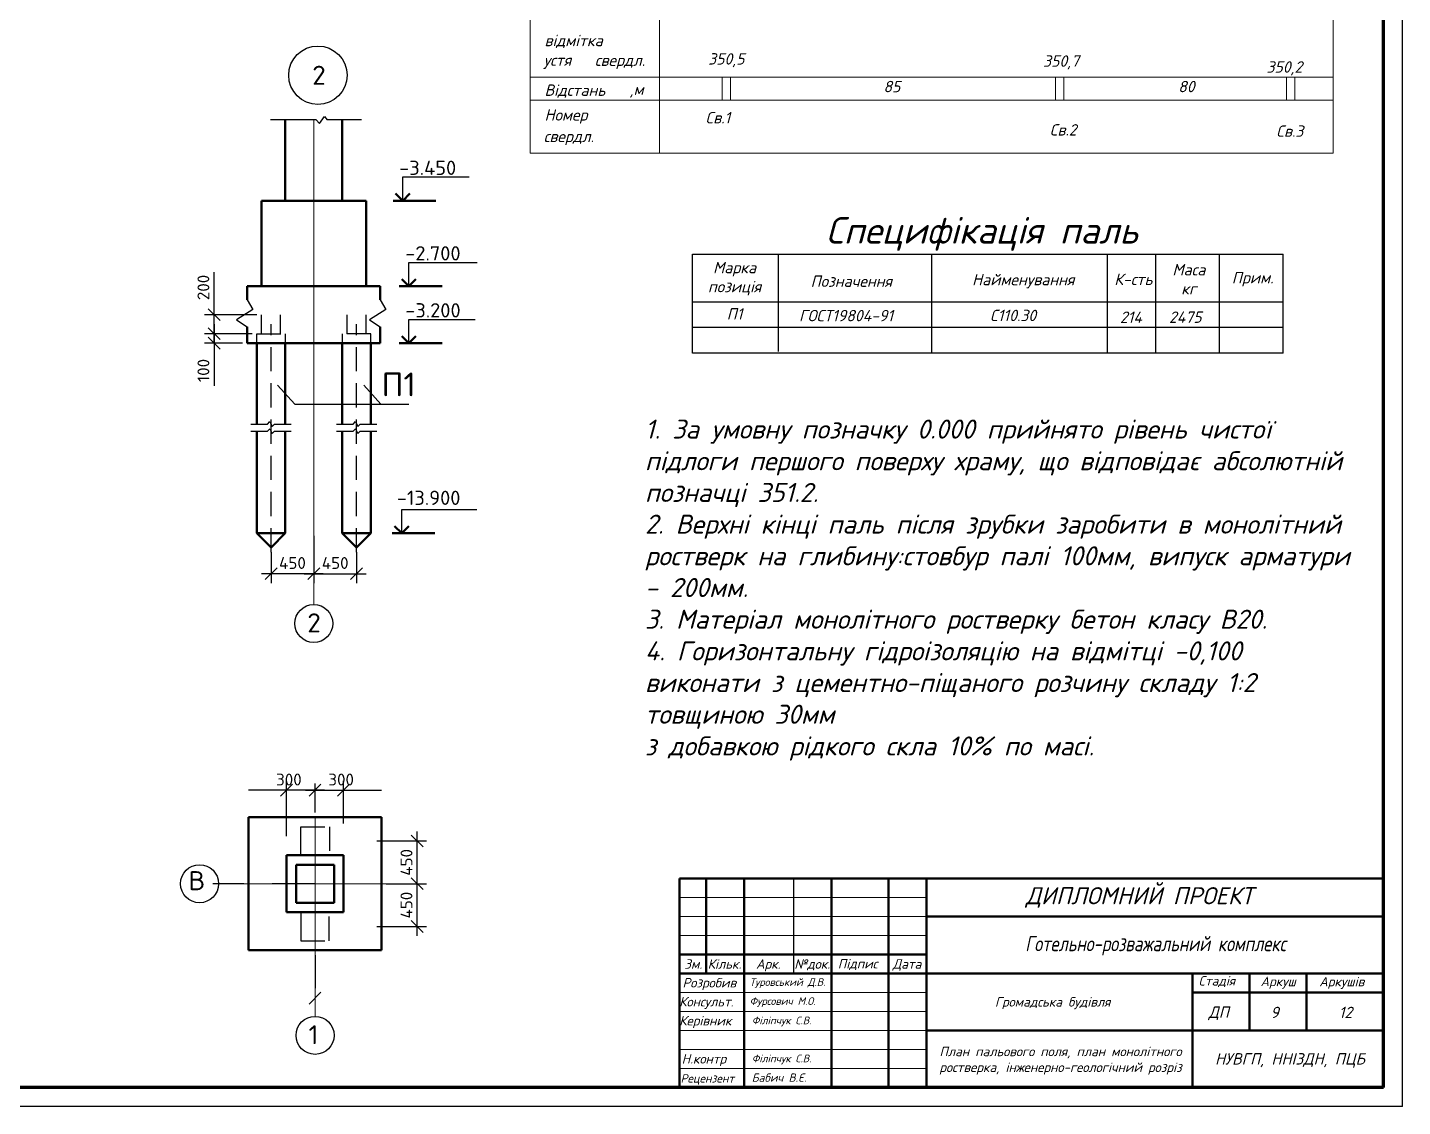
# Model space of a CAD drawing. Header units: millimetres. Extents: x 217525 to 325743, y -20439 to 118252.
# Drawn here: x 221389 to 221750.9, y -20438.6 to -20154.8 of the extents above; entities that cross this region are included whole.
import ezdxf

# ---------------------------------------------------------------- set-up
doc = ezdxf.new("R2010")
doc.units = ezdxf.units.MM
doc.linetypes.add('DASHED2', pattern=[9.525, 6.35, -3.175])
doc.linetypes.add('GOST2.303 5', pattern=[24, 20, -1.5, 1, -1.5])
for name, color, linetype, lineweight in [('RAMKA', 7, 'Continuous', 35), ('допоміжні', 255, 'Continuous', 25), ('Основна-товста', 254, 'Continuous', 50), ('Основна-тонка', 255, 'Continuous', 20), ('Товста1', 255, 'Continuous', 80), ('Тонка', 4, 'Continuous', 15), ('Тонкая', 250, 'Continuous', 18)]:
    doc.layers.add(name, color=color, linetype=linetype, lineweight=lineweight)
doc.layers.add('Viewport', color=7, linetype='Continuous')
doc.layers.add('Розмірні', color=255, linetype='Continuous')
doc.styles.add('ISOCPEUR', font='isocpeui.ttf')
doc.styles.add('SPDS', font='SPDS.shx')
doc.styles.get("Standard").update_dxf_attribs({"font": 'txt.shx'})
doc.styles.add('вова', font='isocpeui.ttf')
doc.styles.add('декор', font='MTCORSVA.TTF', dxfattribs={"width": 0.8, "height": 250})
doc.styles.add('Надпис', font='timesi.ttf', dxfattribs={"height": 2.5})
doc.styles.add('Стиль1', font='isocpeui.ttf', dxfattribs={"height": 2.5})

# ---------------------------------------------------------------- blocks, each defined once
blk = doc.blocks.new('_Oblique')
at = {"color": 0, "linetype": 'ByBlock', "lineweight": -2}
blk.add_line((-0.5, -0.5), (0.5, 0.5), dxfattribs=at)

msp = doc.modelspace()

# ---------------------------------------------------------------- linework, layer by layer
at = {"color": 1}
for q in [(221750.8992, -19844.611), (220909.8992, -20438.611)]:
    msp.add_line((221750.8992, -20438.611), q, dxfattribs=at)
at = {"color": 7, "lineweight": 0}
for p, q in [((221555.3549, -20057.6453), (221555.3549, -20187.8717)), ((221732.61, -20069.4657), (221732.61, -20187.8717)), ((221521.3549, -20152.8717), (221521.3549, -20187.8717)), ((221555.3549, -20167.8717), (221521.3549, -20167.8717)), ((221555.3549, -20167.8717), (221732.61, -20167.8717)), ((221555.3549, -20173.8717), (221521.3549, -20173.8717)), ((221555.3549, -20173.8717), (221732.61, -20173.8717)), ((221521.3549, -20187.8717), (221555.3549, -20187.8717)), ((221555.3549, -20187.8717), (221732.61, -20187.8717))]:
    msp.add_line(p, q, dxfattribs=at)
at = {"color": 7, "linetype": 'Continuous', "lineweight": 0}
for p, q in [((221571.8865, -20167.8717), (221571.8865, -20173.8717)), ((221574.0734, -20167.8717), (221574.0734, -20173.8717)), ((221659.5903, -20167.8717), (221659.5903, -20173.8717)), ((221661.7773, -20167.8717), (221661.7773, -20173.8717)), ((221720.4135, -20167.8717), (221720.4135, -20173.8717)), ((221722.6005, -20167.8717), (221722.6005, -20173.8717))]:
    msp.add_line(p, q, dxfattribs=at)
at = {"color": 0, "lineweight": 25}
for p, q in [((221455.0059, -20179.1024), (221453.0158, -20179.1024)), ((221460.0059, -20179.1024), (221455.0059, -20179.1024)), ((221464.9858, -20179.1024), (221460.0059, -20179.1024)), ((221464.9858, -20179.1024), (221465.8972, -20180.0452)), ((221465.8972, -20180.0452), (221467.1729, -20178.1787)), ((221467.1729, -20178.1787), (221467.8772, -20179.1024)), ((221476.9558, -20179.1024), (221467.8772, -20179.1024)), ((221487.7808, -20194.0779), (221505.2605, -20194.0779)), ((221487.7808, -20200.3279), (221487.7808, -20194.0779)), ((221489.3809, -20216.5779), (221507.3524, -20216.5779)), ((221489.3809, -20222.8279), (221489.3809, -20216.5779)), ((221438.1309, -20230.3279), (221438.1309, -20219.1203)), ((221449.3809, -20230.3279), (221435.6309, -20230.3279)), ((221438.1309, -20237.8279), (221438.1309, -20230.3279)), ((221489.3809, -20237.8279), (221489.3809, -20231.5779)), ((221489.3809, -20231.5779), (221506.8444, -20231.5779)), ((221448.1309, -20235.3279), (221435.6309, -20235.3279)), ((221445.6309, -20235.3279), (221435.6309, -20235.3279)), ((221438.1309, -20232.8279), (221438.1309, -20237.8279)), ((221445.6309, -20237.8279), (221435.6309, -20237.8279)), ((221438.1309, -20237.8279), (221438.1309, -20249.0355)), ((221451.8809, -20237.8279), (221448.1309, -20237.8279)), ((221456.8809, -20237.8279), (221450.6309, -20237.8279)), ((221471.8809, -20237.8279), (221478.1309, -20237.8279)), ((221459.3871, -20253.882), (221454.8452, -20248.8359)), ((221482.0484, -20253.882), (221477.5064, -20248.8359)), ((221459.3871, -20253.882), (221489.3871, -20253.882)), ((221447.8184, -20259.0779), (221452.1934, -20259.0779)), ((221447.8184, -20260.9529), (221452.1934, -20260.9529)), ((221452.1934, -20259.0779), (221452.8184, -20258.4529)), ((221452.1934, -20260.9529), (221452.8184, -20260.3279)), ((221452.8184, -20258.4529), (221453.4434, -20259.7029)), ((221452.8184, -20260.3279), (221453.4434, -20261.5779)), ((221453.4434, -20259.7029), (221454.0684, -20259.0779)), ((221453.4434, -20261.5779), (221454.0684, -20260.9529)), ((221454.0684, -20259.0779), (221458.4434, -20259.0779)), ((221454.0684, -20260.9529), (221458.4434, -20260.9529)), ((221470.3184, -20259.0779), (221474.6934, -20259.0779)), ((221470.3184, -20260.9529), (221474.6934, -20260.9529)), ((221474.6934, -20259.0779), (221475.3184, -20258.4529)), ((221474.6934, -20260.9529), (221475.3184, -20260.3279)), ((221475.3184, -20258.4529), (221475.9434, -20259.7029)), ((221475.3184, -20260.3279), (221475.9434, -20261.5779)), ((221475.9434, -20259.7029), (221476.5684, -20259.0779)), ((221475.9434, -20261.5779), (221476.5684, -20260.9529)), ((221476.5684, -20259.0779), (221480.9434, -20259.0779)), ((221476.5684, -20260.9529), (221480.9434, -20260.9529)), ((221487.5059, -20281.5779), (221507.3249, -20281.5779)), ((221487.5059, -20287.8279), (221487.5059, -20281.5779)), ((221464.3809, -20288.4529), (221464.3809, -20300.9529)), ((221464.3809, -20289.0779), (221464.3809, -20300.9529)), ((221453.1309, -20292.8279), (221453.1309, -20300.9529)), ((221475.6309, -20292.8279), (221475.6309, -20300.9529)), ((221466.8809, -20298.4529), (221450.6309, -20298.4529)), ((221461.8809, -20298.4529), (221478.1309, -20298.4529)), ((221453.443, -20355.4201), (221447.193, -20355.4201)), ((221467.193, -20355.4201), (221448.443, -20355.4201)), ((221457.193, -20357.9201), (221457.193, -20352.9201)), ((221462.193, -20355.4201), (221480.943, -20355.4201)), ((221464.693, -20361.2616), (221464.693, -20353.6316)), ((221472.193, -20364.1701), (221472.193, -20352.9201)), ((221472.193, -20364.1701), (221472.193, -20352.9201)), ((221475.943, -20355.4201), (221482.193, -20355.4201)), ((221457.193, -20367.5116), (221457.193, -20356.2616)), ((221464.693, -20361.2616), (221464.693, -20356.2616)), ((221491.568, -20382.5116), (221491.568, -20366.2616)), ((221480.943, -20368.7616), (221494.068, -20368.7616)), ((221445.943, -20380.0116), (221437.818, -20380.0116)), ((221445.943, -20380.0116), (221437.818, -20380.0116)), ((221464.693, -20380.0116), (221453.443, -20380.0116)), ((221483.443, -20380.0116), (221494.068, -20380.0116)), ((221483.443, -20380.0116), (221494.068, -20380.0116)), ((221491.568, -20393.7616), (221491.568, -20377.5116)), ((221480.943, -20391.2616), (221494.068, -20391.2616)), ((221464.693, -20398.7616), (221464.693, -20407.5116)), ((221464.693, -20398.7616), (221464.693, -20407.5116))]:
    msp.add_line(p, q, dxfattribs=at)
at = {"color": 0, "lineweight": 50}
for p, q in [((221456.8809, -20200.3279), (221456.8809, -20179.1024)), ((221471.8809, -20200.3279), (221471.8809, -20179.1024)), ((221487.7808, -20200.3279), (221485.9058, -20198.4529)), ((221487.7808, -20200.3279), (221489.6558, -20198.4529)), ((221489.6558, -20198.4529), (221489.6558, -20198.4529)), ((221478.1309, -20200.3279), (221450.6309, -20200.3279)), ((221450.6309, -20222.8279), (221450.6309, -20200.3279)), ((221478.1309, -20222.8279), (221478.1309, -20200.3279)), ((221485.2808, -20200.3279), (221496.5308, -20200.3279)), ((221489.3809, -20222.8279), (221487.5059, -20220.9529)), ((221489.3809, -20222.8279), (221491.2559, -20220.9529)), ((221491.2559, -20220.9529), (221491.2559, -20220.9529)), ((221446.8809, -20222.8279), (221446.8809, -20226.4452)), ((221481.8809, -20222.8279), (221446.8809, -20222.8279)), ((221481.8809, -20226.4452), (221481.8809, -20222.8279)), ((221486.8809, -20222.8279), (221498.1309, -20222.8279)), ((221446.8809, -20233.4767), (221446.8809, -20237.8279)), ((221481.8809, -20237.8279), (221481.8809, -20233.4767)), ((221489.3809, -20237.8279), (221487.5059, -20235.9529)), ((221487.5059, -20235.9529), (221487.5059, -20235.9529)), ((221489.3809, -20237.8279), (221491.2559, -20235.9529)), ((221491.2559, -20235.9529), (221491.2559, -20235.9529)), ((221446.8809, -20237.8279), (221481.8809, -20237.8279)), ((221453.1309, -20237.8279), (221449.3809, -20237.8279)), ((221449.3809, -20237.8279), (221449.3809, -20259.0779)), ((221456.8809, -20259.0779), (221456.8809, -20237.8279)), ((221471.8809, -20259.0779), (221471.8809, -20237.8279)), ((221475.6309, -20237.8279), (221479.3809, -20237.8279)), ((221479.3809, -20237.8279), (221479.3809, -20259.0779)), ((221486.8809, -20237.8279), (221498.1309, -20237.8279)), ((221449.3809, -20260.9529), (221449.3809, -20287.8279)), ((221456.8809, -20287.8279), (221456.8809, -20260.9529)), ((221471.8809, -20287.8279), (221471.8809, -20260.9529)), ((221479.3809, -20260.9529), (221479.3809, -20287.8279)), ((221487.5059, -20287.8279), (221485.6309, -20285.9529)), ((221487.5059, -20287.8279), (221489.3809, -20285.9529)), ((221489.3809, -20285.9529), (221489.3809, -20285.9529)), ((221449.3809, -20287.8279), (221456.8809, -20287.8279)), ((221449.3809, -20287.8279), (221453.1309, -20291.5779)), ((221453.1309, -20291.5779), (221456.8809, -20287.8279)), ((221475.6309, -20291.5779), (221471.8809, -20287.8279)), ((221479.3809, -20287.8279), (221471.8809, -20287.8279)), ((221479.3809, -20287.8279), (221475.6309, -20291.5779)), ((221485.0059, -20287.8279), (221496.2559, -20287.8279)), ((221482.193, -20362.5116), (221447.193, -20362.5116)), ((221447.193, -20362.5116), (221447.193, -20397.5116)), ((221464.693, -20362.5116), (221447.193, -20362.5116)), ((221482.193, -20397.5116), (221482.193, -20362.5116)), ((221472.193, -20372.5116), (221457.193, -20372.5116)), ((221457.193, -20387.5116), (221457.193, -20372.5116)), ((221472.193, -20387.5116), (221472.193, -20372.5116)), ((221459.693, -20385.0116), (221459.693, -20375.0116)), ((221459.693, -20375.0116), (221469.693, -20375.0116)), ((221469.693, -20375.0116), (221469.693, -20385.0116)), ((221472.193, -20387.5116), (221457.193, -20387.5116)), ((221469.693, -20385.0116), (221459.693, -20385.0116)), ((221447.193, -20397.5116), (221482.193, -20397.5116))]:
    msp.add_line(p, q, dxfattribs=at)
at = {"color": 0, "ltscale": 100}
for p, q in [((221564.0497, -20214.3935), (221719.4497, -20214.3935)), ((221564.0497, -20240.4335), (221564.0497, -20214.3935)), ((221586.684, -20240.0135), (221586.684, -20214.3935)), ((221627.0497, -20240.4335), (221627.0497, -20214.3935)), ((221673.2497, -20240.4335), (221673.2497, -20214.3935)), ((221685.8497, -20214.3935), (221685.8497, -20240.4335)), ((221702.6497, -20214.3935), (221702.6497, -20240.4335)), ((221719.4497, -20240.4335), (221719.4497, -20214.3935)), ((221719.4497, -20226.9935), (221564.0497, -20226.9935)), ((221719.4497, -20233.7135), (221564.0497, -20233.7135)), ((221719.4497, -20240.4335), (221564.0497, -20240.4335))]:
    msp.add_line(p, q, dxfattribs=at)
for p, q in [((221446.8809, -20226.4452), (221448.3371, -20228.9813)), ((221481.8809, -20226.4452), (221483.3371, -20228.9813)), ((221448.3371, -20228.9813), (221444.0686, -20231.6326)), ((221444.0686, -20231.6326), (221446.8809, -20233.4767)), ((221483.3371, -20228.9813), (221479.0686, -20231.6326)), ((221479.0686, -20231.6326), (221481.8809, -20233.4767))]:
    msp.add_line(p, q)
at = {"color": 0, "linetype": 'DASHED2', "lineweight": 25}
for p, q in [((221450.6309, -20235.3279), (221450.6309, -20230.3279)), ((221455.6309, -20235.3279), (221455.6309, -20230.3279)), ((221473.1309, -20235.3279), (221473.1309, -20230.3279)), ((221478.1309, -20235.3279), (221478.1309, -20230.3279)), ((221449.3809, -20237.8279), (221449.3809, -20235.3279)), ((221449.3809, -20235.3279), (221456.8809, -20235.3279)), ((221453.1309, -20292.8279), (221453.1309, -20232.8279)), ((221456.8809, -20235.3279), (221456.8809, -20237.8279)), ((221471.8809, -20235.3279), (221471.8809, -20237.8279)), ((221479.3809, -20235.3279), (221471.8809, -20235.3279)), ((221475.6309, -20292.8279), (221475.6309, -20232.8279)), ((221479.3809, -20237.8279), (221479.3809, -20235.3279)), ((221460.9619, -20368.7616), (221460.9619, -20365.0116)), ((221460.9619, -20365.0116), (221468.4619, -20365.0116)), ((221460.9619, -20372.5116), (221460.9619, -20365.0116)), ((221468.4619, -20365.0116), (221468.4619, -20372.5116)), ((221468.4619, -20372.5116), (221460.9619, -20372.5116)), ((221460.943, -20387.5116), (221460.943, -20395.0116)), ((221468.443, -20387.5116), (221460.943, -20387.5116)), ((221468.443, -20395.0116), (221468.443, -20387.5116)), ((221460.943, -20391.2616), (221460.943, -20395.0116)), ((221460.943, -20395.0116), (221468.443, -20395.0116))]:
    msp.add_line(p, q, dxfattribs=at)
at = {"color": 0, "lineweight": 25}
for centre, radius in [((221465.45, -20167.3284), 7.6861), ((221464.3809, -20311.5565), 5), ((221434.3103, -20380.0116), 5), ((221464.7119, -20419.8966), 5)]:
    msp.add_circle(centre, radius, dxfattribs=at)
at = {"layer": 'RAMKA', "color": 7, "lineweight": 70}
for q in [(221745.8992, -19849.611), (220929.8992, -20433.611)]:
    msp.add_line((221745.8992, -20433.611), q, dxfattribs=at)
at = {"layer": 'допоміжні', "color": 7}
msp.add_line((221590.6007, -20378.611), (221590.6007, -20403.611), dxfattribs=at)
at = {"layer": 'Основна-товста', "color": 7}
for p, q in [((221745.6007, -20378.611), (221560.6007, -20378.611)), ((221560.6007, -20378.611), (221560.6007, -20433.611)), ((221567.6007, -20378.611), (221567.6007, -20403.611)), ((221577.6007, -20378.611), (221577.6007, -20433.611)), ((221600.6007, -20378.611), (221600.6007, -20433.611)), ((221615.6007, -20378.611), (221615.6007, -20433.611)), ((221625.6007, -20378.611), (221625.6007, -20433.611)), ((221625.6007, -20388.611), (221745.6007, -20388.611)), ((221560.6007, -20398.611), (221625.6007, -20398.611)), ((221560.6007, -20403.611), (221625.6007, -20403.611)), ((221625.6007, -20403.611), (221745.6007, -20403.611)), ((221695.6007, -20403.611), (221695.6007, -20433.611)), ((221710.6007, -20403.611), (221710.6007, -20418.611)), ((221725.6007, -20403.611), (221725.6007, -20418.611)), ((221695.6007, -20408.611), (221745.6007, -20408.611)), ((221625.6007, -20418.611), (221745.6007, -20418.611)), ((221625.6007, -20418.611), (221745.6007, -20418.611))]:
    msp.add_line(p, q, dxfattribs=at)
at = {"layer": 'Основна-тонка', "color": 7}
for p, q in [((221560.6007, -20383.611), (221625.6007, -20383.611)), ((221560.6007, -20388.611), (221625.6007, -20388.611)), ((221560.6007, -20393.611), (221625.6007, -20393.611)), ((221560.6007, -20408.611), (221625.6007, -20408.611)), ((221560.6007, -20413.611), (221625.6007, -20413.611)), ((221625.6007, -20418.611), (221560.6007, -20418.611)), ((221560.6007, -20423.611), (221625.6007, -20423.611)), ((221560.6007, -20428.611), (221625.6007, -20428.611))]:
    msp.add_line(p, q, dxfattribs=at)
at = {"layer": 'Тонка', "color": 7, "linetype": 'GOST2.303 5', "ltscale": 100}
for p, q in [((221464.3809, -20306.5565), (221464.3809, -20179.1024)), ((221464.7119, -20414.8966), (221464.7119, -20362.5116)), ((221439.3103, -20380.0116), (221494.068, -20380.0116))]:
    msp.add_line(p, q, dxfattribs=at)

# ---------------------------------------------------------------- block references
at = {"color": 0, "lineweight": 25, "yscale": 3.124999999799911}
for p, xscale, zscale, rotation in [((221438.1309, -20230.3279), 3.124999999799911, 3.124999999799911, 90), ((221438.1309, -20235.3279), 3.124999999799911, 3.124999999799911, 90), ((221438.1309, -20235.3279), 3.124999999799911, 3.124999999799911, 270), ((221438.1309, -20237.8279), 3.124999999799911, 3.124999999799911, 270), ((221453.1309, -20298.4529), 3.124999999818101, 3.1249999998, 180), ((221464.3809, -20298.4529), 3.124999999818101, 3.1249999998, 180), ((221457.193, -20355.4201), 3.124999999818101, 3.1249999998, 180), ((221464.693, -20355.4201), 3.124999999818101, 3.1249999998, 180), ((221472.193, -20355.4201), 3.124999999818101, 3.1249999998, 180), ((221491.568, -20368.7616), 3.124999999799911, 3.124999999799911, 90), ((221491.568, -20380.0116), 3.124999999799911, 3.124999999799911, 270), ((221491.568, -20380.0116), 3.124999999799911, 3.124999999799911, 90), ((221491.568, -20391.2616), 3.124999999799911, 3.124999999799911, 270), ((221464.693, -20410.1308), 3.124999999818101, 3.1249999998, 180)]:
    msp.add_blockref('_Oblique', p, dxfattribs=dict(at, xscale=xscale, zscale=zscale, rotation=rotation))
at = {"color": 0, "lineweight": 25, "xscale": 3.124999999818101, "yscale": 3.124999999799911, "zscale": 3.1249999998}
for p in [(221464.3809, -20298.4529), (221475.6309, -20298.4529), (221457.193, -20355.4201), (221464.693, -20355.4201), (221472.193, -20355.4201), (221464.693, -20410.1308)]:
    msp.add_blockref('_Oblique', p, dxfattribs=at)

# ---------------------------------------------------------------- texts
at = {"color": 0, "lineweight": 25}
for s, height, p in [('2', 5, (221463.9573, -20169.8318)), ('-3.450', 3.75, (221486.8379, -20193.5505)), ('-2.700', 3.75, (221488.4381, -20216.0505)), ('-3.200', 3.75, (221488.4381, -20231.0505)), ('П1', 6.25, (221482.2091, -20251.7892)), ('-13.900', 3.75, (221486.2211, -20280.3718)), ('2', 5, (221462.6592, -20313.8852)), ('В', 5, (221431.3954, -20381.7065)), ('1', 5, (221462.9901, -20422.2253))]:
    msp.add_text(s, height=height, dxfattribs=at).set_placement(p)
at = {"color": 0, "lineweight": 25, "char_height": 3.125, "attachment_point": 5, "rotation": 90}
for s, insert in [('200', (221435.3184, -20223.1616)), ('100', (221435.3184, -20244.9942)), ('450', (221488.7555, -20374.3866)), ('450', (221488.7555, -20385.6366))]:
    msp.add_mtext(s, dxfattribs=dict(at, insert=insert))
at = {"color": 0, "lineweight": 25, "char_height": 3.125, "attachment_point": 5}
for s, insert in [('450', (221458.7559, -20295.6404)), ('450', (221470.0059, -20295.6404)), ('300', (221457.818, -20352.6076)), ('300', (221471.568, -20352.6076))]:
    msp.add_mtext(s, dxfattribs=dict(at, insert=insert))
at = {"insert": (221630.8367, -20393.7715), "char_height": 4, "attachment_point": 1, "style": 'декор'}
msp.add_mtext_dynamic_manual_height_columns('\\pi20.77;{\\fISOCPEUR|b0|i1|c204|p34;Готельно-розважальний комплекс}', width=112.462649, gutter_width=1250, heights=[0], dxfattribs=at)
at = {"color": 7, "insert": (221660.8992, -20426.554), "char_height": 2.5, "width": 70, "attachment_point": 5, "style": 'Надпис'}
msp.add_mtext('{\\fISOCPEUR|b0|i1|c204|p34;План пальового поля, план монолітного ростверка, інженерно-геологічний розріз}', dxfattribs=at)
at = {"layer": 'Viewport', "lineweight": 35, "ltscale": 100, "width": 29.443643, "attachment_point": 1, "style": 'SPDS'}
for s, insert, char_height in [('{\\fISOCPEUR|b0|i1|c204|p34;Туровський Д.В.}', (221579.0688, -20404.8906), 2), ('{\\fISOCPEUR|b0|i1|c204|p34;Фурсович М.О.}', (221579.0688, -20409.8906), 2), ('{\\fISOCPEUR|b0|i1|c204|p34;Філіпчук С.В.}', (221579.6458, -20414.9757), 2), ('{\\fISOCPEUR|b0|i1|c204|p34;Філіпчук С.В.}', (221579.6458, -20424.9757), 2), ('{\\fISOCPEUR|b0|i1|c204|p34;Бабич В.Є.}', (221579.6217, -20429.9248), 2.2)]:
    msp.add_mtext(s, dxfattribs=dict(at, insert=insert, char_height=char_height))
at = {"layer": 'Розмірні', "color": 7, "style": 'вова'}
for s, height, p in [('Зм.', 2.5, (221561.8806, -20402.3812)), ('Кільк.', 2.5, (221568.0358, -20402.3812)), ('Арк.', 2.5, (221580.7423, -20402.3812)), ('№док.', 2.5, (221590.833, -20402.3812)), ('Підпис', 2.5, (221602.2848, -20402.3009)), ('Дата', 2.5, (221616.7214, -20402.3812)), ('Розробив', 2.5, (221561.4085, -20407.3076)), ('Стадія', 2.5, (221697.2327, -20406.7966)), ('Аркуш', 2.5, (221713.5345, -20406.9626)), ('Аркушів', 2.5, (221728.9783, -20407.0109)), ('Консульт.', 2.5, (221560.5486, -20412.297)), ('Громадська будівля', 2.5, (221643.63, -20412.3364)), ('ДП', 3, (221699.8467, -20415.2956)), ('9', 3, (221716.1492, -20415.3704)), ('12', 3, (221734.1262, -20415.3704)), ('Керівник', 2.5, (221560.5486, -20417.297)), ('Н.контр', 2.5, (221561.2007, -20427.3228)), ('НУВГП, ННІЗДН, ПЦБ', 3, (221701.5628, -20427.5839)), ('Рецензент', 2.2, (221560.9111, -20432.3228))]:
    msp.add_text(s, height=height, dxfattribs=at).set_placement(p)
at = {"layer": 'Товста1', "color": 7, "style": 'вова'}
msp.add_text('ДИПЛОМНИЙ ПРОЕКТ', height=4.5, dxfattribs=at).set_placement((221651.7141, -20385.4229))
at = {"layer": 'Тонка', "color": 7, "insert": (221551.5229, -20257.9161), "char_height": 5, "width": 190.539439, "attachment_point": 1, "style": 'ISOCPEUR'}
msp.add_mtext('1. За умовну позначку 0.000 прийнято рівень чистої підлоги першого поверху храму, що відповідає абсолютній позначці 351.2.\\P2. Верхні кінці паль після зрубки заробити в монолітний \\Pростверк на глибину:стовбур палі 100мм, випуск арматури \\P- 200мм.\\P3. Матеріал монолітного ростверку бетон класу В20.\\P4. Горизонтальну гідроізоляцію на відмітці -0,100  виконати з цементно-піщаного розчину складу 1:2 товщиною 30мм \\Pз добавкою рідкого скла 10% по масі.', dxfattribs=at)
at = {"layer": 'Тонкая', "color": 7, "style": 'Стиль1'}
for s, p in [('вiдмiтка', (221525.0959, -20159.6902)), ('устя', (221524.8535, -20164.8519)), ('свердл.', (221538.3493, -20164.8852)), ('350,5', (221568.1521, -20164.5314)), ('350,7', (221656.2999, -20165.0955)), ('350,2', (221715.1052, -20166.6558)), ('Вiдстань', (221525.0959, -20172.757)), (',м', (221547.5026, -20172.5535)), ('85', (221614.2885, -20171.8092)), ('80', (221691.8725, -20171.8092)), ('Номер', (221525.0959, -20179.2658)), ('Св.1', (221567.4772, -20179.989)), ('Св.2', (221658.0777, -20183.1924)), ('Св.3', (221717.6876, -20183.527)), ('свердл.', (221524.8926, -20184.9149))]:
    msp.add_text(s, height=3, dxfattribs=at).set_placement(p)
at = {"layer": 'Тонкая', "color": 7, "attachment_point": 5, "style": 'Стиль1'}
for s, insert, char_height, width in [('Специфікація паль', (221640.2217, -20209.078), 7, 420.954385), ('Марка{\\Fcs_gost2304|c238; }\\Pпозиція', (221575.116, -20220.8349), 3, 26.208), ('Маса\\Pкг', (221694.6727, -20220.9828), 3, 26.208), ('Позначення', (221605.8376, -20221.5095), 3, 26.208), ('Найменування', (221651.087, -20221.4988), 3, 26.208), ('К-сть', (221680.0701, -20221.019), 3, 26.208), ('Прим.', (221711.4602, -20220.9826), 3, 26.208), ('П1', (221575.1177, -20230.1116), 3, 26.208), ('ГОСТ19804-91', (221604.452, -20230.5614), 3, 26.208), ('С110.30', (221648.4161, -20230.5165), 3, 26.208), ('214', (221679.4255, -20230.9864), 3, 26.208), ('2475', (221693.7285, -20230.9718), 3, 26.208)]:
    msp.add_mtext(s, dxfattribs=dict(at, insert=insert, char_height=char_height, width=width))

doc.saveas('drawing.dxf')
